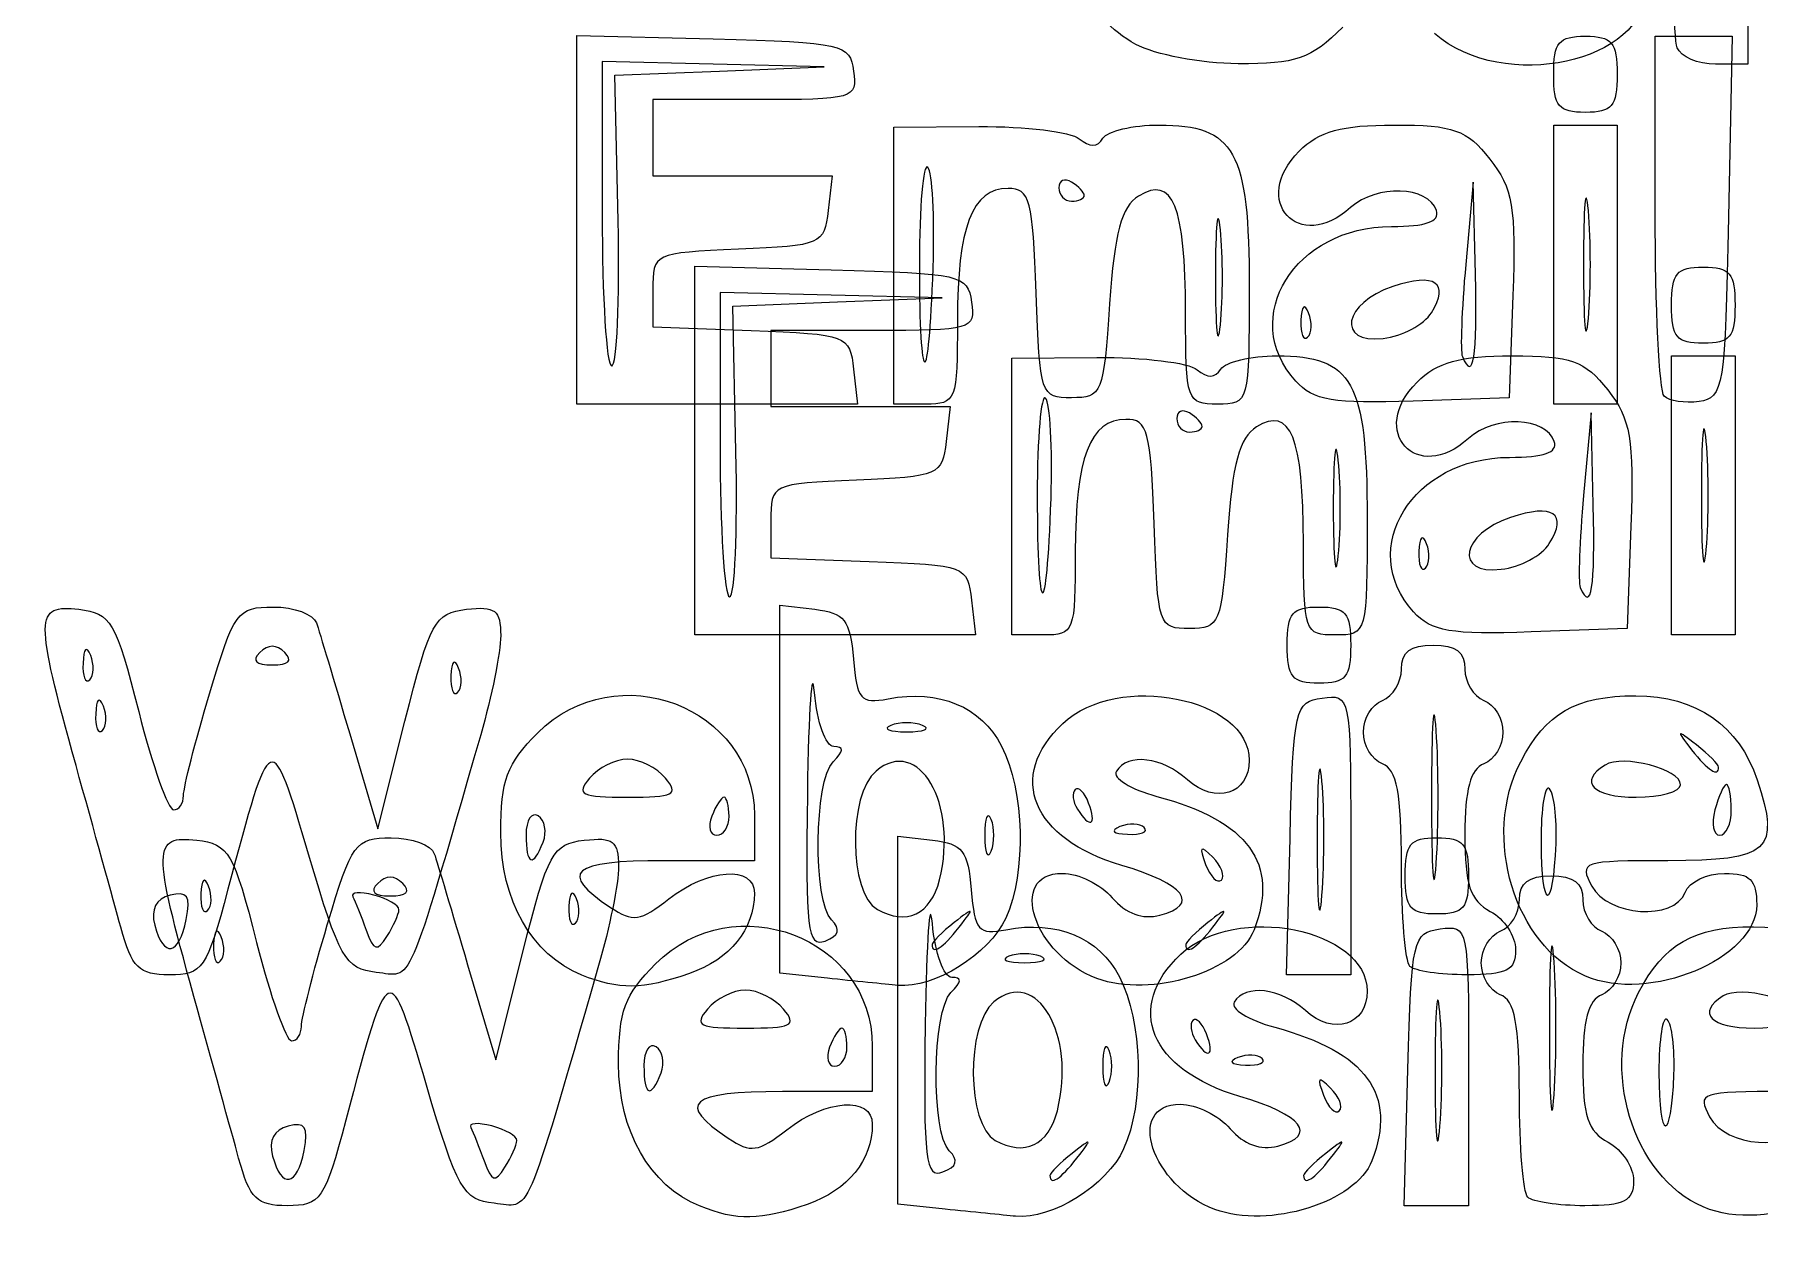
# Model space of a CAD drawing. Extents: x 0.12 to 3.39, y 0.54 to 2.4.
# Drawn here: x 1.4969 to 1.9501, y 1.1171 to 1.4325 of the extents above; entities that cross this region are included whole.
import ezdxf

# ---------------------------------------------------------------- set-up
doc = ezdxf.new("R2010")
doc.units = 0
doc.layers.get('0').update_dxf_attribs({"linetype": 'CONTINUOUS'})

msp = doc.modelspace()

# ---------------------------------------------------------------- linework, layer by layer
at = {"color": 7}
for p, q in [((1.946986, 1.473238), (1.946986, 1.424684)), ((1.639344, 1.38381), (1.639344, 1.432256)), ((1.639344, 1.432256), (1.675177, 1.431311)), ((1.786195, 1.429902), (1.786195, 1.429902)), ((1.922677, 1.385916), (1.922677, 1.432027)), ((1.922677, 1.432027), (1.932768, 1.432027)), ((1.928444, 1.429027), (1.928444, 1.429027)), ((1.932768, 1.432027), (1.94286, 1.432027)), ((1.94286, 1.432027), (1.941935, 1.384527)), ((1.675177, 1.424686), (1.64601, 1.425365)), ((1.64601, 1.425365), (1.64601, 1.385365)), ((1.704343, 1.424007), (1.675177, 1.424686)), ((1.676859, 1.422884), (1.704343, 1.424007)), ((1.946986, 1.424684), (1.938548, 1.424684)), ((1.649375, 1.421762), (1.676859, 1.422884)), ((1.650193, 1.383559), (1.649375, 1.421762)), ((1.89601, 1.422031), (1.89601, 1.422031)), ((1.686242, 1.415365), (1.659344, 1.415365)), ((1.659344, 1.415365), (1.659344, 1.405365)), ((1.659344, 1.405365), (1.659344, 1.395365)), ((1.722677, 1.408118), (1.744978, 1.408289)), ((1.722677, 1.371741), (1.722677, 1.408118)), ((1.89601, 1.372027), (1.89601, 1.408694)), ((1.89601, 1.408694), (1.904343, 1.408694)), ((1.904343, 1.408694), (1.912677, 1.408694)), ((1.912677, 1.408694), (1.912677, 1.372027)), ((1.659344, 1.395365), (1.682898, 1.395365)), ((1.682898, 1.395365), (1.706453, 1.395365)), ((1.706453, 1.395365), (1.705399, 1.386198)), ((1.874859, 1.393698), (1.872903, 1.372031)), ((1.875435, 1.369531), (1.874859, 1.393698)), ((1.772677, 1.390167), (1.772677, 1.390167)), ((1.639344, 1.335365), (1.639344, 1.383811)), ((1.639344, 1.383811), (1.639344, 1.38381)), ((1.650192, 1.38356), (1.650193, 1.383559)), ((1.905118, 1.386194), (1.905118, 1.386194)), ((1.808438, 1.381198), (1.808438, 1.381198)), ((1.67032, 1.32313), (1.67032, 1.371576)), ((1.67032, 1.371576), (1.706153, 1.370631)), ((1.722677, 1.335364), (1.722677, 1.371741)), ((1.722677, 1.371741), (1.722677, 1.371741)), ((1.732961, 1.371248), (1.732961, 1.371248)), ((1.875435, 1.369531), (1.875435, 1.369531)), ((1.89601, 1.33536), (1.89601, 1.372027)), ((1.89601, 1.372027), (1.89601, 1.372027)), ((1.912677, 1.372027), (1.912677, 1.33536)), ((1.659344, 1.365353), (1.659344, 1.355645)), ((1.706153, 1.364006), (1.676986, 1.364685)), ((1.676986, 1.364685), (1.676986, 1.324685)), ((1.680351, 1.361082), (1.707835, 1.362204)), ((1.681169, 1.322879), (1.680351, 1.361082)), ((1.735319, 1.363327), (1.706153, 1.364006)), ((1.707835, 1.362204), (1.735319, 1.363327)), ((1.885302, 1.363922), (1.884343, 1.337031)), ((1.926986, 1.361351), (1.926986, 1.361351)), ((1.659344, 1.355645), (1.685177, 1.354672)), ((1.831621, 1.359323), (1.831621, 1.359323)), ((1.863889, 1.359367), (1.863889, 1.359367)), ((1.717218, 1.354685), (1.69032, 1.354685)), ((1.69032, 1.354685), (1.69032, 1.344685)), ((1.753653, 1.347438), (1.775954, 1.347609)), ((1.753653, 1.311061), (1.753653, 1.347438)), ((1.926986, 1.311347), (1.926986, 1.348014)), ((1.926986, 1.348014), (1.93532, 1.348014)), ((1.93532, 1.348014), (1.943653, 1.348014)), ((1.943653, 1.348014), (1.943653, 1.311347)), ((1.69032, 1.344685), (1.69032, 1.334685)), ((1.712065, 1.344532), (1.71312, 1.335365)), ((1.828241, 1.341407), (1.828242, 1.341406)), ((1.884343, 1.337031), (1.859075, 1.336144)), ((1.92504, 1.337442), (1.92504, 1.337442)), ((1.676231, 1.335365), (1.639344, 1.335365)), ((1.71312, 1.335365), (1.676231, 1.335365)), ((1.69032, 1.334685), (1.713874, 1.334685)), ((1.713874, 1.334685), (1.737429, 1.334685)), ((1.73101, 1.335364), (1.722677, 1.335364)), ((1.737429, 1.334685), (1.736375, 1.325518)), ((1.904343, 1.33536), (1.89601, 1.33536)), ((1.905835, 1.333018), (1.903879, 1.311351)), ((1.912677, 1.33536), (1.904343, 1.33536)), ((1.906411, 1.308851), (1.905835, 1.333018)), ((1.803653, 1.329487), (1.803653, 1.329487)), ((1.936094, 1.325514), (1.936094, 1.325514)), ((1.67032, 1.274685), (1.67032, 1.323131)), ((1.67032, 1.323131), (1.67032, 1.32313)), ((1.681169, 1.32288), (1.681169, 1.322879)), ((1.839415, 1.320518), (1.839415, 1.320518)), ((1.753653, 1.274684), (1.753653, 1.311061)), ((1.753653, 1.311061), (1.753653, 1.311061)), ((1.763937, 1.310568), (1.763937, 1.310568)), ((1.926986, 1.27468), (1.926986, 1.311347)), ((1.926986, 1.311347), (1.926986, 1.311347)), ((1.943653, 1.311347), (1.943653, 1.27468)), ((1.906411, 1.308851), (1.906411, 1.308851)), ((1.69032, 1.304673), (1.69032, 1.294965)), ((1.916278, 1.303242), (1.915319, 1.276351)), ((1.862597, 1.298643), (1.862597, 1.298643)), ((1.894866, 1.298687), (1.894866, 1.298687)), ((1.69032, 1.294965), (1.716153, 1.293992)), ((1.743041, 1.283852), (1.744096, 1.274685)), ((1.692677, 1.23412), (1.692677, 1.282474)), ((1.692677, 1.282474), (1.701843, 1.281419)), ((1.859218, 1.280727), (1.859218, 1.280726)), ((1.707208, 1.274685), (1.67032, 1.274685)), ((1.744096, 1.274685), (1.707208, 1.274685)), ((1.761986, 1.274684), (1.753653, 1.274684)), ((1.915319, 1.276351), (1.890051, 1.275464)), ((1.93532, 1.27468), (1.926986, 1.27468)), ((1.943653, 1.27468), (1.93532, 1.27468)), ((1.511621, 1.269323), (1.511621, 1.269323)), ((1.56263, 1.270078), (1.56263, 1.270078)), ((1.82601, 1.272031), (1.82601, 1.272031)), ((1.608288, 1.265989), (1.608288, 1.265989)), ((1.514955, 1.255989), (1.514955, 1.255989)), ((1.587061, 1.223698), (1.594193, 1.252031)), ((1.730177, 1.250905), (1.730177, 1.250905)), ((1.579688, 1.248698), (1.587061, 1.223698)), ((1.865134, 1.249531), (1.865134, 1.249531)), ((1.939344, 1.239956), (1.939344, 1.239956)), ((1.662677, 1.237031), (1.662677, 1.237031)), ((1.692677, 1.185767), (1.692677, 1.23412)), ((1.83511, 1.236298), (1.835113, 1.236298)), ((1.929344, 1.235301), (1.929344, 1.235301)), ((1.773829, 1.230508), (1.773829, 1.230508)), ((1.942677, 1.228698), (1.942677, 1.228698)), ((1.679343, 1.227031), (1.679343, 1.227031)), ((1.68601, 1.227287), (1.68601, 1.215364)), ((1.748218, 1.226198), (1.748218, 1.226198)), ((1.788443, 1.224045), (1.788443, 1.224045)), ((1.630508, 1.220258), (1.630508, 1.220258)), ((1.723653, 1.17344), (1.723653, 1.221794)), ((1.723653, 1.221794), (1.73282, 1.220739)), ((1.825785, 1.185364), (1.826731, 1.221197)), ((1.826731, 1.221197), (1.826731, 1.221197)), ((1.842677, 1.222262), (1.842677, 1.185364)), ((1.896635, 1.219908), (1.896635, 1.219907)), ((1.68601, 1.215364), (1.662399, 1.215364)), ((1.806426, 1.216253), (1.806426, 1.216253)), ((1.734633, 1.210329), (1.734633, 1.210329)), ((1.856986, 1.211351), (1.856986, 1.211351)), ((1.542598, 1.208643), (1.542597, 1.208643)), ((1.593606, 1.209398), (1.593606, 1.209398)), ((1.592626, 1.202476), (1.592626, 1.202476)), ((1.639264, 1.205309), (1.639264, 1.205309)), ((1.519524, 1.197864), (1.519524, 1.197864)), ((1.53674, 1.199909), (1.53674, 1.199909)), ((1.706233, 1.199807), (1.706235, 1.199807)), ((1.739769, 1.197864), (1.739769, 1.197864)), ((1.806436, 1.197864), (1.806436, 1.197864)), ((1.545931, 1.195309), (1.545931, 1.195309)), ((1.610664, 1.188018), (1.618038, 1.163018)), ((1.618038, 1.163018), (1.62517, 1.191351)), ((1.761153, 1.190225), (1.761153, 1.190225)), ((1.858232, 1.187587), (1.858232, 1.187587)), ((1.89611, 1.188851), (1.89611, 1.188851)), ((1.640637, 1.185298), (1.640637, 1.185298)), ((1.705177, 1.184459), (1.692677, 1.185767)), ((1.705176, 1.184459), (1.705177, 1.184459)), ((1.77601, 1.184396), (1.776011, 1.184396)), ((1.834231, 1.185364), (1.825785, 1.185364)), ((1.842677, 1.185364), (1.834231, 1.185364)), ((1.904344, 1.185027), (1.904344, 1.185027)), ((1.693653, 1.176351), (1.693653, 1.176351)), ((1.866086, 1.175618), (1.866089, 1.175618)), ((1.723653, 1.125087), (1.723653, 1.17344)), ((1.804806, 1.169828), (1.804805, 1.169828)), ((1.71032, 1.166351), (1.71032, 1.166351)), ((1.716986, 1.166607), (1.716986, 1.154684)), ((1.779194, 1.165518), (1.779194, 1.165518)), ((1.819419, 1.163365), (1.819419, 1.163365)), ((1.856762, 1.124684), (1.857707, 1.160517)), ((1.857707, 1.160517), (1.857708, 1.160517)), ((1.873654, 1.161582), (1.873654, 1.124684)), ((1.661484, 1.159578), (1.661484, 1.159578)), ((1.927611, 1.159228), (1.927611, 1.159227)), ((1.716986, 1.154684), (1.693375, 1.154684)), ((1.837402, 1.155573), (1.837402, 1.155573)), ((1.765609, 1.149649), (1.765609, 1.149649)), ((1.567716, 1.139229), (1.567716, 1.139229)), ((1.623603, 1.141796), (1.623603, 1.141796)), ((1.73721, 1.139127), (1.737211, 1.139127)), ((1.550501, 1.137184), (1.5505, 1.137184)), ((1.770745, 1.137184), (1.770745, 1.137184)), ((1.837412, 1.137184), (1.837412, 1.137184)), ((1.671613, 1.124618), (1.671613, 1.124618)), ((1.736153, 1.123779), (1.723653, 1.125087)), ((1.865208, 1.124684), (1.856762, 1.124684)), ((1.873654, 1.124684), (1.865208, 1.124684)), ((1.889209, 1.126907), (1.889209, 1.126907)), ((1.93532, 1.124347), (1.93532, 1.124347)), ((1.736152, 1.123779), (1.736153, 1.123779)), ((1.806986, 1.123716), (1.806987, 1.123716))]:
    msp.add_line(p, q, dxfattribs=at)
for points in [[(1.786195, 1.429902), (1.773203, 1.436951), (1.766986, 1.451232), (1.766986, 1.474026)], [(1.928444, 1.429027), (1.927527, 1.431416), (1.927199, 1.452791), (1.927715, 1.476527)], [(1.920319, 1.444814), (1.920319, 1.425103), (1.882968, 1.416991), (1.864672, 1.432729)], [(1.840576, 1.434428), (1.832194, 1.426046), (1.82835, 1.424703), (1.813076, 1.424818)], [(1.675177, 1.431311), (1.709468, 1.430405), (1.711056, 1.430042), (1.712075, 1.422865)], [(1.813076, 1.424818), (1.80331, 1.424895), (1.791213, 1.427179), (1.786195, 1.429902)], [(1.89601, 1.422031), (1.89601, 1.430475), (1.897306, 1.432031), (1.904343, 1.432031)], [(1.904343, 1.432031), (1.91138, 1.432031), (1.912676, 1.430475), (1.912676, 1.422031)], [(1.938548, 1.424684), (1.933907, 1.424684), (1.92936, 1.426638), (1.928444, 1.429027)], [(1.712075, 1.422865), (1.713104, 1.415619), (1.71223, 1.415365), (1.686242, 1.415365)], [(1.904343, 1.412031), (1.897306, 1.412031), (1.89601, 1.413586), (1.89601, 1.422031)], [(1.912676, 1.422031), (1.912676, 1.413586), (1.91138, 1.412031), (1.904343, 1.412031)], [(1.744978, 1.408289), (1.757244, 1.408378), (1.769111, 1.406941), (1.771348, 1.405083)], [(1.771348, 1.405083), (1.774105, 1.402795), (1.776113, 1.402834), (1.777577, 1.405202)], [(1.777577, 1.405202), (1.778765, 1.407125), (1.785416, 1.408698), (1.792357, 1.408698)], [(1.792357, 1.408698), (1.812289, 1.408698), (1.81601, 1.401971), (1.81601, 1.365935)], [(1.829139, 1.401826), (1.83439, 1.407078), (1.840275, 1.408697), (1.854101, 1.408697)], [(1.854101, 1.408697), (1.869757, 1.408697), (1.87314, 1.407494), (1.879226, 1.399756)], [(1.84265, 1.387006), (1.829073, 1.374719), (1.816176, 1.388864), (1.829139, 1.401826)], [(1.731544, 1.397608), (1.730334, 1.398818), (1.729343, 1.387309), (1.729343, 1.372031)], [(1.732961, 1.371248), (1.733392, 1.384536), (1.732754, 1.396398), (1.731544, 1.397608)], [(1.879226, 1.399756), (1.885291, 1.392045), (1.886128, 1.387111), (1.885302, 1.363922)], [(1.752659, 1.392031), (1.743233, 1.392031), (1.739343, 1.381872), (1.739343, 1.35725)], [(1.760042, 1.364531), (1.759176, 1.389113), (1.758393, 1.392031), (1.752659, 1.392031)], [(1.769344, 1.393698), (1.76751, 1.394831), (1.76601, 1.394169), (1.76601, 1.392228)], [(1.76601, 1.392228), (1.76601, 1.390286), (1.76751, 1.388698), (1.769344, 1.388698)], [(1.772677, 1.390167), (1.772677, 1.390976), (1.771177, 1.392564), (1.769344, 1.393698)], [(1.799292, 1.359531), (1.799237, 1.387441), (1.795929, 1.395597), (1.786938, 1.390021)], [(1.865193, 1.386198), (1.863058, 1.392683), (1.849461, 1.393171), (1.84265, 1.387006)], [(1.905118, 1.386194), (1.904415, 1.393985), (1.903842, 1.38761), (1.903842, 1.372027)], [(1.769344, 1.388698), (1.771177, 1.388698), (1.772677, 1.389359), (1.772677, 1.390167)], [(1.786938, 1.390021), (1.782414, 1.387215), (1.780615, 1.380506), (1.779343, 1.361688)], [(1.808438, 1.381198), (1.807719, 1.388073), (1.807131, 1.382448), (1.807131, 1.368698)], [(1.64601, 1.385365), (1.64601, 1.363365), (1.647135, 1.345363), (1.64851, 1.345361)], [(1.64851, 1.345361), (1.649885, 1.345359), (1.650642, 1.362549), (1.650192, 1.38356)], [(1.705399, 1.386198), (1.704377, 1.377322), (1.703631, 1.377), (1.681844, 1.376046)], [(1.853404, 1.382031), (1.862443, 1.382031), (1.866136, 1.383336), (1.865193, 1.386198)], [(1.905118, 1.35786), (1.90582, 1.365652), (1.90582, 1.378402), (1.905118, 1.386194)], [(1.92504, 1.337442), (1.92374, 1.338742), (1.922677, 1.360555), (1.922677, 1.385916)], [(1.941935, 1.384527), (1.941061, 1.339602), (1.940642, 1.336974), (1.934207, 1.336053)], [(1.808438, 1.356198), (1.809157, 1.363073), (1.809157, 1.374323), (1.808438, 1.381198)], [(1.828242, 1.341406), (1.813161, 1.358071), (1.828001, 1.382031), (1.853404, 1.382031)], [(1.681844, 1.376046), (1.659442, 1.375065), (1.659344, 1.375018), (1.659344, 1.365353)], [(1.706153, 1.370631), (1.740445, 1.369725), (1.742032, 1.369362), (1.743052, 1.362185)], [(1.729343, 1.372031), (1.729343, 1.338279), (1.731874, 1.337731), (1.732961, 1.371248)], [(1.863889, 1.359367), (1.86882, 1.367244), (1.864813, 1.369961), (1.853718, 1.366265)], [(1.872903, 1.372031), (1.871827, 1.360114), (1.871424, 1.349239), (1.872008, 1.347864)], [(1.872008, 1.347864), (1.874918, 1.341014), (1.875957, 1.347585), (1.875435, 1.369531)], [(1.903842, 1.372027), (1.903842, 1.356444), (1.904416, 1.350069), (1.905118, 1.35786)], [(1.926986, 1.361351), (1.926986, 1.369795), (1.928282, 1.371351), (1.935319, 1.371351)], [(1.935319, 1.371351), (1.942356, 1.371351), (1.943653, 1.369795), (1.943653, 1.361351)], [(1.769344, 1.337031), (1.761206, 1.337031), (1.760987, 1.337678), (1.760042, 1.364531)], [(1.807131, 1.368698), (1.807131, 1.354948), (1.807719, 1.349323), (1.808438, 1.356198)], [(1.81601, 1.365935), (1.81601, 1.335549), (1.815955, 1.335364), (1.807677, 1.335364)], [(1.853718, 1.366265), (1.840739, 1.36194), (1.838757, 1.351132), (1.851215, 1.352611)], [(1.743052, 1.362185), (1.74408, 1.354939), (1.743206, 1.354685), (1.717218, 1.354685)], [(1.779343, 1.361688), (1.777746, 1.338054), (1.777331, 1.337031), (1.769344, 1.337031)], [(1.831621, 1.359323), (1.830556, 1.361982), (1.829766, 1.361192), (1.829607, 1.357309)], [(1.935319, 1.351351), (1.928282, 1.351351), (1.926986, 1.352906), (1.926986, 1.361351)], [(1.943653, 1.361351), (1.943653, 1.352906), (1.942356, 1.351351), (1.935319, 1.351351)], [(1.739343, 1.35725), (1.739343, 1.336128), (1.739052, 1.335364), (1.73101, 1.335364)], [(1.807677, 1.335364), (1.799559, 1.335364), (1.799342, 1.335989), (1.799292, 1.359531)], [(1.829607, 1.357309), (1.829462, 1.353795), (1.83025, 1.351826), (1.831357, 1.352934)], [(1.831357, 1.352934), (1.832465, 1.354041), (1.832583, 1.356916), (1.831621, 1.359323)], [(1.851215, 1.352611), (1.856232, 1.353206), (1.861936, 1.356247), (1.863889, 1.359367)], [(1.685177, 1.354672), (1.710606, 1.353713), (1.711027, 1.353555), (1.712065, 1.344532)], [(1.775954, 1.347609), (1.78822, 1.347698), (1.800087, 1.346261), (1.802324, 1.344403)], [(1.808553, 1.344522), (1.809741, 1.346445), (1.816392, 1.348018), (1.823333, 1.348018)], [(1.823333, 1.348018), (1.843266, 1.348018), (1.846986, 1.341291), (1.846986, 1.305255)], [(1.860115, 1.341146), (1.865366, 1.346398), (1.871251, 1.348017), (1.885078, 1.348017)], [(1.885078, 1.348017), (1.900733, 1.348017), (1.904116, 1.346814), (1.910203, 1.339076)], [(1.802324, 1.344403), (1.805082, 1.342115), (1.807089, 1.342154), (1.808553, 1.344522)], [(1.76252, 1.336928), (1.76131, 1.338138), (1.76032, 1.326629), (1.76032, 1.311351)], [(1.859075, 1.336144), (1.838026, 1.335405), (1.832877, 1.336284), (1.828241, 1.341407)], [(1.873626, 1.326326), (1.860049, 1.314039), (1.847153, 1.328184), (1.860115, 1.341146)], [(1.910203, 1.339076), (1.916268, 1.331365), (1.917104, 1.326431), (1.916278, 1.303242)], [(1.934207, 1.336053), (1.930465, 1.335518), (1.92634, 1.336142), (1.92504, 1.337442)], [(1.763937, 1.310568), (1.764368, 1.323856), (1.76373, 1.335718), (1.76252, 1.336928)], [(1.80032, 1.333018), (1.798486, 1.334151), (1.796986, 1.333489), (1.796986, 1.331548)], [(1.803653, 1.329487), (1.803653, 1.330296), (1.802153, 1.331884), (1.80032, 1.333018)], [(1.830269, 1.298851), (1.830213, 1.326761), (1.826905, 1.334917), (1.817915, 1.329341)], [(1.89617, 1.325518), (1.894034, 1.332003), (1.880437, 1.332491), (1.873626, 1.326326)], [(1.936094, 1.325514), (1.935392, 1.333305), (1.934818, 1.32693), (1.934818, 1.311347)], [(1.783635, 1.331351), (1.774209, 1.331351), (1.77032, 1.321192), (1.77032, 1.29657)], [(1.791018, 1.303851), (1.790153, 1.328433), (1.789369, 1.331351), (1.783635, 1.331351)], [(1.796986, 1.331548), (1.796986, 1.329606), (1.798486, 1.328018), (1.80032, 1.328018)], [(1.80032, 1.328018), (1.802153, 1.328018), (1.803653, 1.328679), (1.803653, 1.329487)], [(1.817915, 1.329341), (1.81339, 1.326535), (1.811592, 1.319826), (1.81032, 1.301008)], [(1.676986, 1.324685), (1.676986, 1.302685), (1.678111, 1.284683), (1.679486, 1.284681)], [(1.736375, 1.325518), (1.735354, 1.316642), (1.734607, 1.31632), (1.71282, 1.315366)], [(1.839415, 1.320518), (1.838696, 1.327393), (1.838107, 1.321768), (1.838107, 1.308018)], [(1.88438, 1.321351), (1.893419, 1.321351), (1.897112, 1.322656), (1.89617, 1.325518)], [(1.936094, 1.29718), (1.936796, 1.304972), (1.936796, 1.317722), (1.936094, 1.325514)], [(1.679486, 1.284681), (1.680861, 1.284679), (1.681618, 1.301869), (1.681169, 1.32288)], [(1.839415, 1.295518), (1.840133, 1.302393), (1.840133, 1.313643), (1.839415, 1.320518)], [(1.859218, 1.280726), (1.844137, 1.297391), (1.858977, 1.321351), (1.88438, 1.321351)], [(1.71282, 1.315366), (1.690419, 1.314385), (1.69032, 1.314338), (1.69032, 1.304673)], [(1.76032, 1.311351), (1.76032, 1.277599), (1.76285, 1.277051), (1.763937, 1.310568)], [(1.903879, 1.311351), (1.902803, 1.299434), (1.9024, 1.288559), (1.902984, 1.287184)], [(1.934818, 1.311347), (1.934818, 1.295764), (1.935392, 1.289389), (1.936094, 1.29718)], [(1.838107, 1.308018), (1.838107, 1.294268), (1.838695, 1.288643), (1.839415, 1.295518)], [(1.884695, 1.305585), (1.871715, 1.30126), (1.869733, 1.290452), (1.882191, 1.291931)], [(1.894866, 1.298687), (1.899796, 1.306564), (1.895789, 1.309281), (1.884695, 1.305585)], [(1.902984, 1.287184), (1.905894, 1.280334), (1.906933, 1.286905), (1.906411, 1.308851)], [(1.80032, 1.276351), (1.792182, 1.276351), (1.791964, 1.276998), (1.791018, 1.303851)], [(1.81032, 1.301008), (1.808722, 1.277374), (1.808307, 1.276351), (1.80032, 1.276351)], [(1.846986, 1.305255), (1.846986, 1.274869), (1.846931, 1.274684), (1.838653, 1.274684)], [(1.862597, 1.298643), (1.861532, 1.301302), (1.860743, 1.300512), (1.860583, 1.296629)], [(1.77032, 1.29657), (1.77032, 1.275448), (1.770029, 1.274684), (1.761986, 1.274684)], [(1.838653, 1.274684), (1.830535, 1.274684), (1.830318, 1.275309), (1.830269, 1.298851)], [(1.860583, 1.296629), (1.860438, 1.293115), (1.861226, 1.291146), (1.862334, 1.292254)], [(1.862334, 1.292254), (1.863441, 1.293361), (1.86356, 1.296236), (1.862597, 1.298643)], [(1.882191, 1.291931), (1.887209, 1.292526), (1.892912, 1.295567), (1.894866, 1.298687)], [(1.716153, 1.293992), (1.741582, 1.293033), (1.742003, 1.292875), (1.743041, 1.283852)], [(1.50777, 1.240364), (1.496861, 1.279591), (1.496918, 1.282753), (1.508511, 1.281419)], [(1.508511, 1.281419), (1.516957, 1.280447), (1.518194, 1.278333), (1.524239, 1.254531)], [(1.542819, 1.259172), (1.549264, 1.280812), (1.550158, 1.282031), (1.55959, 1.282031)], [(1.55959, 1.282031), (1.56507, 1.282031), (1.570175, 1.280156), (1.570934, 1.277864)], [(1.594193, 1.252031), (1.60079, 1.278238), (1.602002, 1.280444), (1.610335, 1.281419)], [(1.610335, 1.281419), (1.617902, 1.282305), (1.619345, 1.2812), (1.619345, 1.274524)], [(1.701843, 1.281419), (1.709723, 1.280513), (1.711151, 1.27868), (1.712015, 1.26836)], [(1.82601, 1.272031), (1.82601, 1.280475), (1.827306, 1.282031), (1.834343, 1.282031)], [(1.834343, 1.282031), (1.84138, 1.282031), (1.842677, 1.280475), (1.842677, 1.272031)], [(1.890051, 1.275464), (1.869002, 1.274725), (1.863854, 1.275604), (1.859218, 1.280727)], [(1.570934, 1.277864), (1.571693, 1.275573), (1.575632, 1.262448), (1.579688, 1.248698)], [(1.619345, 1.274524), (1.619345, 1.270152), (1.616986, 1.258427), (1.614103, 1.248469)], [(1.511621, 1.269323), (1.510557, 1.271982), (1.509767, 1.271192), (1.509607, 1.267309)], [(1.511358, 1.262934), (1.512466, 1.264042), (1.512584, 1.266916), (1.511621, 1.269323)], [(1.556058, 1.270078), (1.5539, 1.267919), (1.555026, 1.266792), (1.559344, 1.266792)], [(1.56263, 1.270078), (1.560471, 1.272237), (1.558217, 1.272237), (1.556058, 1.270078)], [(1.559344, 1.266792), (1.563662, 1.266792), (1.564789, 1.267919), (1.56263, 1.270078)], [(1.629087, 1.248954), (1.64972, 1.269587), (1.68601, 1.255773), (1.68601, 1.227287)], [(1.834343, 1.262031), (1.827306, 1.262031), (1.82601, 1.263587), (1.82601, 1.272031)], [(1.842677, 1.272031), (1.842677, 1.263587), (1.84138, 1.262031), (1.834343, 1.262031)], [(1.85601, 1.265721), (1.85601, 1.270229), (1.858389, 1.272031), (1.864343, 1.272031)], [(1.864343, 1.272031), (1.870298, 1.272031), (1.872677, 1.270229), (1.872677, 1.265721)], [(1.509607, 1.267309), (1.509463, 1.263795), (1.510251, 1.261826), (1.511358, 1.262934)], [(1.608288, 1.265989), (1.607223, 1.268648), (1.606434, 1.267859), (1.606274, 1.263975)], [(1.608025, 1.2596), (1.609133, 1.260708), (1.609251, 1.263583), (1.608288, 1.265989)], [(1.701783, 1.259531), (1.701081, 1.267323), (1.700245, 1.25537), (1.699925, 1.232969)], [(1.712015, 1.26836), (1.712913, 1.257635), (1.713884, 1.25652), (1.72112, 1.257903)], [(1.767058, 1.25145), (1.781496, 1.265014), (1.81601, 1.258166), (1.81601, 1.241737)], [(1.85101, 1.257492), (1.85376, 1.258548), (1.85601, 1.26225), (1.85601, 1.265721)], [(1.872677, 1.265721), (1.872677, 1.26225), (1.874927, 1.258548), (1.877677, 1.257492)], [(1.606274, 1.263975), (1.60613, 1.260462), (1.606917, 1.258493), (1.608025, 1.2596)], [(1.72112, 1.257903), (1.734502, 1.260461), (1.745591, 1.255844), (1.750949, 1.245482)], [(1.514955, 1.255989), (1.51389, 1.258648), (1.513101, 1.257859), (1.512941, 1.253975)], [(1.514691, 1.2496), (1.515799, 1.250708), (1.515917, 1.253583), (1.514955, 1.255989)], [(1.536011, 1.232505), (1.536011, 1.234599), (1.539075, 1.246599), (1.542819, 1.259172)], [(1.706868, 1.245364), (1.704773, 1.245364), (1.702485, 1.251739), (1.701783, 1.259531)], [(1.826731, 1.221197), (1.827637, 1.255489), (1.828, 1.257076), (1.835177, 1.258096)], [(1.835177, 1.258096), (1.842568, 1.259146), (1.842677, 1.258621), (1.842677, 1.222262)], [(1.84601, 1.249159), (1.84601, 1.252687), (1.84826, 1.256437), (1.85101, 1.257492)], [(1.865134, 1.249531), (1.864461, 1.259156), (1.86391, 1.251281), (1.86391, 1.232031)], [(1.877677, 1.257492), (1.880427, 1.256437), (1.882677, 1.252687), (1.882677, 1.249159)], [(1.88734, 1.24138), (1.893952, 1.254164), (1.901866, 1.258698), (1.917575, 1.258698)], [(1.917575, 1.258698), (1.9334, 1.258698), (1.944796, 1.250812), (1.949479, 1.23662)], [(1.512941, 1.253975), (1.512796, 1.250462), (1.513584, 1.248493), (1.514691, 1.2496)], [(1.524239, 1.254531), (1.527848, 1.240323), (1.531973, 1.228698), (1.533406, 1.228698)], [(1.721844, 1.250905), (1.719552, 1.249981), (1.721427, 1.249224), (1.726011, 1.249224)], [(1.730177, 1.250905), (1.727886, 1.25183), (1.724136, 1.25183), (1.721844, 1.250905)], [(1.726011, 1.249224), (1.730594, 1.249224), (1.732469, 1.249981), (1.730177, 1.250905)], [(1.782546, 1.214096), (1.758921, 1.221072), (1.752137, 1.237432), (1.767058, 1.25145)], [(1.56887, 1.217031), (1.558941, 1.250681), (1.559113, 1.250755), (1.547684, 1.207864)], [(1.614103, 1.248469), (1.59436, 1.180278), (1.596377, 1.184871), (1.586665, 1.185996)], [(1.619344, 1.222737), (1.619344, 1.2365), (1.620947, 1.240814), (1.629087, 1.248954)], [(1.734633, 1.210329), (1.73965, 1.230318), (1.729192, 1.248254), (1.717957, 1.23893)], [(1.85101, 1.240826), (1.84826, 1.241881), (1.84601, 1.245631), (1.84601, 1.249159)], [(1.865134, 1.214531), (1.865808, 1.224156), (1.865808, 1.239906), (1.865134, 1.249531)], [(1.882677, 1.249159), (1.882677, 1.245631), (1.880427, 1.241881), (1.877677, 1.240826)], [(1.93351, 1.24579), (1.928224, 1.249936), (1.928106, 1.249818), (1.932252, 1.244531)], [(1.652677, 1.242031), (1.649459, 1.242031), (1.644959, 1.239781), (1.642677, 1.237031)], [(1.662677, 1.237031), (1.660395, 1.239781), (1.655894, 1.242031), (1.652677, 1.242031)], [(1.706677, 1.241364), (1.709564, 1.244252), (1.709617, 1.245364), (1.706868, 1.245364)], [(1.750949, 1.245482), (1.757014, 1.233755), (1.757524, 1.212335), (1.752027, 1.200271)], [(1.79979, 1.236627), (1.793144, 1.242641), (1.784112, 1.243717), (1.781106, 1.238853)], [(1.835113, 1.236298), (1.834414, 1.244034), (1.833851, 1.236864), (1.833861, 1.220364)], [(1.929344, 1.235301), (1.929344, 1.239434), (1.914233, 1.243386), (1.909533, 1.240481)], [(1.932252, 1.244531), (1.936607, 1.238979), (1.939344, 1.237213), (1.939344, 1.239956)], [(1.939344, 1.239956), (1.939344, 1.240648), (1.936719, 1.243273), (1.93351, 1.24579)], [(1.519524, 1.197864), (1.517648, 1.204739), (1.512359, 1.223864), (1.50777, 1.240364)], [(1.706235, 1.199807), (1.701384, 1.204658), (1.701722, 1.236409), (1.706677, 1.241364)], [(1.717957, 1.23893), (1.710532, 1.232768), (1.710785, 1.206755), (1.718309, 1.202544)], [(1.781106, 1.238853), (1.780026, 1.237105), (1.784812, 1.234143), (1.791743, 1.232269)], [(1.81601, 1.241737), (1.81601, 1.232813), (1.807105, 1.230007), (1.79979, 1.236627)], [(1.85601, 1.214358), (1.85601, 1.233104), (1.854828, 1.23936), (1.85101, 1.240826)], [(1.877677, 1.240826), (1.874155, 1.239474), (1.872677, 1.233982), (1.872677, 1.222253)], [(1.904344, 1.185027), (1.885646, 1.193115), (1.877073, 1.221525), (1.88734, 1.24138)], [(1.909533, 1.240481), (1.902417, 1.236083), (1.906322, 1.232031), (1.917677, 1.232031)], [(1.642677, 1.237031), (1.639099, 1.23272), (1.640477, 1.232031), (1.652677, 1.232031)], [(1.652677, 1.232031), (1.664876, 1.232031), (1.666255, 1.23272), (1.662677, 1.237031)], [(1.699925, 1.232969), (1.699414, 1.197213), (1.699981, 1.192485), (1.704567, 1.194245)], [(1.770267, 1.234063), (1.769393, 1.23319), (1.769667, 1.230875), (1.770875, 1.228919)], [(1.773829, 1.230508), (1.772743, 1.233337), (1.77114, 1.234937), (1.770267, 1.234063)], [(1.835132, 1.206298), (1.835821, 1.215061), (1.835813, 1.228561), (1.83511, 1.236298)], [(1.894884, 1.234268), (1.89367, 1.235482), (1.892677, 1.229225), (1.892677, 1.220364)], [(1.896635, 1.219907), (1.896886, 1.226592), (1.896098, 1.233054), (1.894884, 1.234268)], [(1.917677, 1.232031), (1.924094, 1.232031), (1.929344, 1.233502), (1.929344, 1.235301)], [(1.949479, 1.23662), (1.955627, 1.217993), (1.952724, 1.215364), (1.925998, 1.215364)], [(1.941399, 1.235364), (1.940697, 1.235364), (1.939337, 1.232364), (1.938378, 1.228698)], [(1.942677, 1.228698), (1.942677, 1.232364), (1.942103, 1.235364), (1.941399, 1.235364)], [(1.533406, 1.228698), (1.534839, 1.228698), (1.536011, 1.230411), (1.536011, 1.232505)], [(1.678033, 1.232031), (1.677312, 1.232031), (1.67586, 1.229781), (1.674805, 1.227031)], [(1.679343, 1.227031), (1.679343, 1.229781), (1.678753, 1.232031), (1.678033, 1.232031)], [(1.748218, 1.226198), (1.747294, 1.228489), (1.746537, 1.226614), (1.746537, 1.222031)], [(1.770875, 1.228919), (1.774162, 1.223601), (1.776083, 1.224634), (1.773829, 1.230508)], [(1.791743, 1.232269), (1.815879, 1.225745), (1.823968, 1.214627), (1.817273, 1.19718)], [(1.86391, 1.232031), (1.86391, 1.212781), (1.864461, 1.204906), (1.865134, 1.214531)], [(1.938378, 1.228698), (1.937419, 1.225031), (1.937995, 1.222031), (1.939656, 1.222031)], [(1.939656, 1.222031), (1.941318, 1.222031), (1.942677, 1.225031), (1.942677, 1.228698)], [(1.629198, 1.227121), (1.627445, 1.228204), (1.62601, 1.226003), (1.62601, 1.222228)], [(1.630508, 1.220258), (1.63154, 1.222949), (1.630951, 1.226037), (1.629198, 1.227121)], [(1.674805, 1.227031), (1.673749, 1.224281), (1.674339, 1.222031), (1.676115, 1.222031)], [(1.676115, 1.222031), (1.67789, 1.222031), (1.679343, 1.224281), (1.679343, 1.227031)], [(1.748218, 1.217864), (1.749143, 1.220156), (1.749143, 1.223906), (1.748218, 1.226198)], [(1.782054, 1.224308), (1.779395, 1.223244), (1.780184, 1.222454), (1.784068, 1.222294)], [(1.788443, 1.224045), (1.787335, 1.225153), (1.78446, 1.225271), (1.782054, 1.224308)], [(1.784068, 1.222294), (1.787581, 1.22215), (1.78955, 1.222938), (1.788443, 1.224045)], [(1.538746, 1.179684), (1.527837, 1.218911), (1.527894, 1.222073), (1.539488, 1.220739)], [(1.539488, 1.220739), (1.547934, 1.219767), (1.54917, 1.217653), (1.555215, 1.193851)], [(1.573795, 1.198492), (1.58024, 1.220132), (1.581135, 1.221351), (1.590567, 1.221351)], [(1.590567, 1.221351), (1.596047, 1.221351), (1.601151, 1.219476), (1.60191, 1.217184)], [(1.640637, 1.185298), (1.627503, 1.190605), (1.619344, 1.204951), (1.619344, 1.222737)], [(1.62517, 1.191351), (1.631766, 1.217558), (1.632978, 1.219764), (1.641311, 1.220739)], [(1.62601, 1.222228), (1.62601, 1.214179), (1.627864, 1.213367), (1.630508, 1.220258)], [(1.641311, 1.220739), (1.648878, 1.221625), (1.650321, 1.22052), (1.650321, 1.213844)], [(1.73282, 1.220739), (1.7407, 1.219833), (1.742127, 1.218), (1.742991, 1.20768)], [(1.746537, 1.222031), (1.746537, 1.217448), (1.747293, 1.215573), (1.748218, 1.217864)], [(1.806426, 1.216253), (1.803134, 1.219521), (1.802751, 1.219138), (1.80456, 1.214387)], [(1.833861, 1.220364), (1.833871, 1.203864), (1.834443, 1.197534), (1.835132, 1.206298)], [(1.856986, 1.211351), (1.856986, 1.219795), (1.858283, 1.221351), (1.86532, 1.221351)], [(1.86532, 1.221351), (1.872357, 1.221351), (1.873653, 1.219795), (1.873653, 1.211351)], [(1.872677, 1.222253), (1.872677, 1.20901), (1.874042, 1.204868), (1.879343, 1.202031)], [(1.892677, 1.220364), (1.892677, 1.201928), (1.895945, 1.20155), (1.896635, 1.219908)], [(1.586665, 1.185996), (1.578486, 1.186942), (1.576966, 1.189594), (1.56887, 1.217031)], [(1.60191, 1.217184), (1.602669, 1.214893), (1.606609, 1.201768), (1.610664, 1.188018)], [(1.662399, 1.215364), (1.63785, 1.215364), (1.634298, 1.212301), (1.648169, 1.203091)], [(1.808702, 1.210276), (1.809728, 1.211303), (1.808704, 1.213992), (1.806426, 1.216253)], [(1.925998, 1.215364), (1.903476, 1.215364), (1.902599, 1.215072), (1.90601, 1.208698)], [(1.542597, 1.208643), (1.541533, 1.211302), (1.540743, 1.210512), (1.540584, 1.206629)], [(1.593606, 1.209398), (1.591447, 1.211557), (1.589193, 1.211557), (1.587035, 1.209398)], [(1.650321, 1.213844), (1.650321, 1.209472), (1.647962, 1.197747), (1.645079, 1.187789)], [(1.663512, 1.205306), (1.673768, 1.213373), (1.68601, 1.214193), (1.68601, 1.206812)], [(1.718309, 1.202544), (1.726004, 1.198237), (1.732358, 1.201268), (1.734633, 1.210329)], [(1.776011, 1.184396), (1.759379, 1.190511), (1.752313, 1.212031), (1.766936, 1.212031)], [(1.766936, 1.212031), (1.771112, 1.212031), (1.777002, 1.209143), (1.780024, 1.205612)], [(1.792568, 1.201037), (1.803209, 1.203819), (1.799066, 1.209218), (1.782546, 1.214096)], [(1.80456, 1.214387), (1.805811, 1.2111), (1.807675, 1.20925), (1.808702, 1.210276)], [(1.858232, 1.187587), (1.85701, 1.188809), (1.85601, 1.200856), (1.85601, 1.214358)], [(1.86532, 1.201351), (1.858283, 1.201351), (1.856986, 1.202907), (1.856986, 1.211351)], [(1.873653, 1.211351), (1.873653, 1.202907), (1.872357, 1.201351), (1.86532, 1.201351)], [(1.886986, 1.205041), (1.886986, 1.209549), (1.889365, 1.211351), (1.89532, 1.211351)], [(1.89532, 1.211351), (1.901274, 1.211351), (1.903653, 1.209549), (1.903653, 1.205041)], [(1.930549, 1.207031), (1.931605, 1.209781), (1.936265, 1.212031), (1.940906, 1.212031)], [(1.940906, 1.212031), (1.947663, 1.212031), (1.949344, 1.210386), (1.949344, 1.203774)], [(1.532515, 1.206288), (1.528768, 1.205308), (1.527363, 1.202582), (1.528454, 1.19841)], [(1.547684, 1.207864), (1.542082, 1.18684), (1.541074, 1.185364), (1.532312, 1.185364)], [(1.53674, 1.199909), (1.53792, 1.206084), (1.537007, 1.207462), (1.532515, 1.206288)], [(1.540584, 1.206629), (1.540439, 1.203115), (1.541227, 1.201146), (1.542334, 1.202254)], [(1.542334, 1.202254), (1.543442, 1.203362), (1.54356, 1.206236), (1.542598, 1.208643)], [(1.586006, 1.206331), (1.582337, 1.207291), (1.579856, 1.207091), (1.580492, 1.205887)], [(1.580492, 1.205887), (1.581129, 1.204683), (1.582712, 1.20074), (1.58401, 1.197125)], [(1.587035, 1.209398), (1.584876, 1.207239), (1.586002, 1.206112), (1.59032, 1.206112)], [(1.592626, 1.202476), (1.592649, 1.203637), (1.589675, 1.205372), (1.586006, 1.206331)], [(1.59032, 1.206112), (1.594638, 1.206112), (1.595765, 1.207239), (1.593606, 1.209398)], [(1.639264, 1.205309), (1.6382, 1.207968), (1.63741, 1.207179), (1.63725, 1.203295)], [(1.660063, 1.188274), (1.680696, 1.208907), (1.716986, 1.195093), (1.716986, 1.166607)], [(1.68601, 1.206812), (1.68601, 1.197324), (1.67963, 1.18945), (1.668916, 1.185715)], [(1.73276, 1.198851), (1.732057, 1.206643), (1.731222, 1.19469), (1.730901, 1.172289)], [(1.742991, 1.20768), (1.743889, 1.196955), (1.74486, 1.19584), (1.752096, 1.197223)], [(1.780024, 1.205612), (1.783576, 1.201464), (1.788013, 1.199846), (1.792568, 1.201037)], [(1.90601, 1.208698), (1.910296, 1.200691), (1.927664, 1.199511), (1.930549, 1.207031)], [(1.589472, 1.195458), (1.591179, 1.198156), (1.592598, 1.201315), (1.592626, 1.202476)], [(1.63725, 1.203295), (1.637106, 1.199782), (1.637894, 1.197813), (1.639001, 1.19892)], [(1.639001, 1.19892), (1.640109, 1.200028), (1.640227, 1.202903), (1.639264, 1.205309)], [(1.648169, 1.203091), (1.65408, 1.199166), (1.656072, 1.199453), (1.663512, 1.205306)], [(1.739769, 1.197864), (1.743915, 1.203151), (1.743797, 1.203269), (1.738511, 1.199123)], [(1.798034, 1.19077), (1.812472, 1.204334), (1.846986, 1.197486), (1.846986, 1.181057)], [(1.806436, 1.197864), (1.810582, 1.203151), (1.810464, 1.203269), (1.805177, 1.199123)], [(1.879343, 1.202031), (1.88301, 1.200069), (1.88601, 1.195516), (1.88601, 1.191914)], [(1.881986, 1.196812), (1.884736, 1.197868), (1.886986, 1.20157), (1.886986, 1.205041)], [(1.903653, 1.205041), (1.903653, 1.20157), (1.905903, 1.197868), (1.908653, 1.196812)], [(1.949344, 1.203774), (1.949344, 1.189579), (1.92106, 1.177796), (1.904344, 1.185027)], [(1.532312, 1.185364), (1.524305, 1.185364), (1.522437, 1.187191), (1.519524, 1.197864)], [(1.528454, 1.19841), (1.530745, 1.189648), (1.534923, 1.190404), (1.53674, 1.199909)], [(1.545931, 1.195309), (1.544866, 1.197968), (1.544077, 1.197179), (1.543917, 1.193295)], [(1.566988, 1.171825), (1.566988, 1.173919), (1.570051, 1.185919), (1.573795, 1.198492)], [(1.58401, 1.197125), (1.585987, 1.191617), (1.586873, 1.191347), (1.589472, 1.195458)], [(1.704567, 1.194245), (1.708269, 1.195666), (1.708755, 1.197286), (1.706233, 1.199807)], [(1.752027, 1.200271), (1.747685, 1.190741), (1.73319, 1.181703), (1.723675, 1.182592)], [(1.738511, 1.199123), (1.735302, 1.196607), (1.732677, 1.193982), (1.732677, 1.19329)], [(1.732677, 1.19329), (1.732677, 1.190546), (1.735415, 1.192312), (1.739769, 1.197864)], [(1.737844, 1.184684), (1.735749, 1.184684), (1.733462, 1.191059), (1.73276, 1.198851)], [(1.752096, 1.197223), (1.765478, 1.199781), (1.776567, 1.195164), (1.781926, 1.184802)], [(1.817273, 1.19718), (1.81307, 1.186229), (1.790252, 1.179159), (1.77601, 1.184396)], [(1.805177, 1.199123), (1.801969, 1.196607), (1.799344, 1.193982), (1.799344, 1.19329)], [(1.799344, 1.19329), (1.799344, 1.190546), (1.802081, 1.192312), (1.806436, 1.197864)], [(1.857708, 1.160517), (1.858613, 1.194809), (1.858976, 1.196396), (1.866154, 1.197416)], [(1.866154, 1.197416), (1.873544, 1.198466), (1.873654, 1.197941), (1.873654, 1.161582)], [(1.876986, 1.188479), (1.876986, 1.192007), (1.879236, 1.195757), (1.881986, 1.196812)], [(1.89611, 1.188851), (1.895437, 1.198476), (1.894886, 1.190601), (1.894886, 1.171351)], [(1.908653, 1.196812), (1.911403, 1.195757), (1.913653, 1.192007), (1.913653, 1.188479)], [(1.918317, 1.1807), (1.924928, 1.193484), (1.932842, 1.198018), (1.948552, 1.198018)], [(1.948552, 1.198018), (1.964376, 1.198018), (1.975772, 1.190132), (1.980456, 1.17594)], [(1.543917, 1.193295), (1.543772, 1.189782), (1.54456, 1.187813), (1.545668, 1.18892)], [(1.545668, 1.18892), (1.546775, 1.190028), (1.546894, 1.192903), (1.545931, 1.195309)], [(1.555215, 1.193851), (1.558824, 1.179643), (1.562949, 1.168018), (1.564382, 1.168018)], [(1.599847, 1.156351), (1.589918, 1.190001), (1.590089, 1.190075), (1.57866, 1.147184)], [(1.645079, 1.187789), (1.625336, 1.119598), (1.627353, 1.124191), (1.617642, 1.125316)], [(1.65032, 1.162057), (1.65032, 1.17582), (1.651923, 1.180134), (1.660063, 1.188274)], [(1.765609, 1.149649), (1.770626, 1.169638), (1.760168, 1.187574), (1.748933, 1.17825)], [(1.75282, 1.190225), (1.750528, 1.189301), (1.752403, 1.188544), (1.756987, 1.188544)], [(1.761153, 1.190225), (1.758862, 1.19115), (1.755112, 1.19115), (1.75282, 1.190225)], [(1.756987, 1.188544), (1.76157, 1.188544), (1.763445, 1.189301), (1.761153, 1.190225)], [(1.813522, 1.153416), (1.789897, 1.160392), (1.783113, 1.176752), (1.798034, 1.19077)], [(1.873232, 1.185364), (1.866204, 1.185364), (1.859454, 1.186364), (1.858232, 1.187587)], [(1.88601, 1.191914), (1.88601, 1.186542), (1.883712, 1.185364), (1.873232, 1.185364)], [(1.881986, 1.180146), (1.879236, 1.181201), (1.876986, 1.184951), (1.876986, 1.188479)], [(1.89611, 1.153851), (1.896784, 1.163476), (1.896784, 1.179226), (1.89611, 1.188851)], [(1.913653, 1.188479), (1.913653, 1.184951), (1.911403, 1.181201), (1.908653, 1.180146)], [(1.668916, 1.185715), (1.656659, 1.181442), (1.650409, 1.18135), (1.640637, 1.185298)], [(1.723675, 1.182592), (1.720376, 1.182899), (1.712051, 1.18374), (1.705176, 1.184459)], [(1.737653, 1.180684), (1.74054, 1.183572), (1.740594, 1.184684), (1.737844, 1.184684)], [(1.781926, 1.184802), (1.78799, 1.173075), (1.788501, 1.151655), (1.783003, 1.139591)], [(1.830766, 1.175947), (1.824121, 1.181961), (1.815089, 1.183037), (1.812083, 1.178173)], [(1.866089, 1.175618), (1.865391, 1.183354), (1.864827, 1.176184), (1.864837, 1.159684)], [(1.5505, 1.137184), (1.548624, 1.144059), (1.543335, 1.163184), (1.538746, 1.179684)], [(1.683653, 1.181351), (1.680435, 1.181351), (1.675935, 1.179101), (1.673653, 1.176351)], [(1.693653, 1.176351), (1.691371, 1.179101), (1.686871, 1.181351), (1.683653, 1.181351)], [(1.737211, 1.139127), (1.73236, 1.143978), (1.732698, 1.175729), (1.737653, 1.180684)], [(1.846986, 1.181057), (1.846986, 1.172133), (1.838081, 1.169327), (1.830766, 1.175947)], [(1.886986, 1.153678), (1.886986, 1.172424), (1.885804, 1.17868), (1.881986, 1.180146)], [(1.908653, 1.180146), (1.905132, 1.178794), (1.903653, 1.173302), (1.903653, 1.161573)], [(1.93532, 1.124347), (1.916622, 1.132435), (1.90805, 1.160845), (1.918317, 1.1807)], [(1.94051, 1.179801), (1.933393, 1.175403), (1.937298, 1.171351), (1.948653, 1.171351)], [(1.96032, 1.174621), (1.96032, 1.178754), (1.945209, 1.182706), (1.94051, 1.179801)], [(1.673653, 1.176351), (1.670075, 1.17204), (1.671453, 1.171351), (1.683653, 1.171351)], [(1.683653, 1.171351), (1.695852, 1.171351), (1.697231, 1.17204), (1.693653, 1.176351)], [(1.748933, 1.17825), (1.741509, 1.172088), (1.741761, 1.146075), (1.749285, 1.141864)], [(1.804805, 1.169828), (1.80372, 1.172657), (1.802116, 1.174257), (1.801243, 1.173383)], [(1.812083, 1.178173), (1.811003, 1.176425), (1.815789, 1.173463), (1.822719, 1.171589)], [(1.866108, 1.145618), (1.866797, 1.154381), (1.866789, 1.167881), (1.866086, 1.175618)], [(1.925861, 1.173588), (1.924647, 1.174802), (1.923653, 1.168545), (1.923653, 1.159684)], [(1.948653, 1.171351), (1.95507, 1.171351), (1.96032, 1.172822), (1.96032, 1.174621)], [(1.564382, 1.168018), (1.565815, 1.168018), (1.566988, 1.169731), (1.566988, 1.171825)], [(1.70901, 1.171351), (1.708288, 1.171351), (1.706836, 1.169101), (1.705781, 1.166351)], [(1.71032, 1.166351), (1.71032, 1.169101), (1.70973, 1.171351), (1.70901, 1.171351)], [(1.730901, 1.172289), (1.73039, 1.136533), (1.730957, 1.131805), (1.735543, 1.133565)], [(1.801243, 1.173383), (1.800369, 1.17251), (1.800643, 1.170195), (1.801852, 1.168239)], [(1.801852, 1.168239), (1.805139, 1.162921), (1.80706, 1.163954), (1.804806, 1.169828)], [(1.822719, 1.171589), (1.846855, 1.165065), (1.854944, 1.153947), (1.848249, 1.1365)], [(1.894886, 1.171351), (1.894886, 1.152101), (1.895437, 1.144226), (1.89611, 1.153851)], [(1.927611, 1.159227), (1.927862, 1.165912), (1.927074, 1.172374), (1.925861, 1.173588)], [(1.660174, 1.166441), (1.658421, 1.167524), (1.656986, 1.165323), (1.656986, 1.161548)], [(1.661484, 1.159578), (1.662516, 1.162269), (1.661927, 1.165357), (1.660174, 1.166441)], [(1.705781, 1.166351), (1.704725, 1.163601), (1.705315, 1.161351), (1.707091, 1.161351)], [(1.707091, 1.161351), (1.708867, 1.161351), (1.71032, 1.163601), (1.71032, 1.166351)], [(1.779194, 1.165518), (1.77827, 1.167809), (1.777513, 1.165934), (1.777513, 1.161351)], [(1.779194, 1.157184), (1.780119, 1.159476), (1.780119, 1.163226), (1.779194, 1.165518)], [(1.671613, 1.124618), (1.658479, 1.129925), (1.65032, 1.144271), (1.65032, 1.162057)], [(1.656986, 1.161548), (1.656986, 1.153499), (1.65884, 1.152687), (1.661484, 1.159578)], [(1.777513, 1.161351), (1.777513, 1.156768), (1.77827, 1.154893), (1.779194, 1.157184)], [(1.81303, 1.163628), (1.810371, 1.162564), (1.811161, 1.161774), (1.815044, 1.161614)], [(1.819419, 1.163365), (1.818311, 1.164473), (1.815436, 1.164591), (1.81303, 1.163628)], [(1.815044, 1.161614), (1.818558, 1.16147), (1.820526, 1.162258), (1.819419, 1.163365)], [(1.903653, 1.161573), (1.903653, 1.14833), (1.905019, 1.144188), (1.91032, 1.141351)], [(1.617642, 1.125316), (1.609462, 1.126262), (1.607942, 1.128914), (1.599847, 1.156351)], [(1.837402, 1.155573), (1.83411, 1.158841), (1.833727, 1.158458), (1.835536, 1.153707)], [(1.864837, 1.159684), (1.864847, 1.143184), (1.865419, 1.136854), (1.866108, 1.145618)], [(1.923653, 1.159684), (1.923653, 1.141248), (1.926921, 1.14087), (1.927611, 1.159228)], [(1.693375, 1.154684), (1.668826, 1.154684), (1.665274, 1.151621), (1.679145, 1.142411)], [(1.694488, 1.144626), (1.704744, 1.152693), (1.716986, 1.153513), (1.716986, 1.146132)], [(1.806987, 1.123716), (1.790355, 1.129831), (1.783289, 1.151351), (1.797912, 1.151351)], [(1.797912, 1.151351), (1.802088, 1.151351), (1.807978, 1.148463), (1.811001, 1.144932)], [(1.823544, 1.140357), (1.834185, 1.143139), (1.830042, 1.148538), (1.813522, 1.153416)], [(1.835536, 1.153707), (1.836788, 1.15042), (1.838652, 1.14857), (1.839678, 1.149596)], [(1.839678, 1.149596), (1.840705, 1.150623), (1.83968, 1.153312), (1.837402, 1.155573)], [(1.889209, 1.126907), (1.887986, 1.128129), (1.886986, 1.140176), (1.886986, 1.153678)], [(1.956974, 1.154684), (1.934452, 1.154684), (1.933575, 1.154392), (1.936987, 1.148018)], [(1.57866, 1.147184), (1.573058, 1.12616), (1.57205, 1.124684), (1.563288, 1.124684)], [(1.567716, 1.139229), (1.568896, 1.145404), (1.567984, 1.146782), (1.563492, 1.145608)], [(1.749285, 1.141864), (1.75698, 1.137557), (1.763335, 1.140588), (1.765609, 1.149649)], [(1.936987, 1.148018), (1.941272, 1.140011), (1.95864, 1.138831), (1.961525, 1.146351)], [(1.563492, 1.145608), (1.559744, 1.144628), (1.558339, 1.141902), (1.55943, 1.13773)], [(1.616982, 1.145651), (1.613313, 1.146611), (1.610832, 1.146411), (1.611468, 1.145207)], [(1.611468, 1.145207), (1.612105, 1.144003), (1.613688, 1.14006), (1.614986, 1.136445)], [(1.623603, 1.141796), (1.623625, 1.142957), (1.620652, 1.144692), (1.616982, 1.145651)], [(1.679145, 1.142411), (1.685057, 1.138486), (1.687048, 1.138773), (1.694488, 1.144626)], [(1.716986, 1.146132), (1.716986, 1.136644), (1.710606, 1.12877), (1.699893, 1.125035)], [(1.770745, 1.137184), (1.774891, 1.142471), (1.774774, 1.142589), (1.769487, 1.138443)], [(1.811001, 1.144932), (1.814552, 1.140784), (1.81899, 1.139166), (1.823544, 1.140357)], [(1.837412, 1.137184), (1.841558, 1.142471), (1.84144, 1.142589), (1.836153, 1.138443)], [(1.98032, 1.143094), (1.98032, 1.128899), (1.952036, 1.117116), (1.93532, 1.124347)], [(1.55943, 1.13773), (1.561721, 1.128968), (1.565899, 1.129724), (1.567716, 1.139229)], [(1.620449, 1.134778), (1.622155, 1.137476), (1.623575, 1.140635), (1.623603, 1.141796)], [(1.735543, 1.133565), (1.739245, 1.134986), (1.739731, 1.136606), (1.73721, 1.139127)], [(1.783003, 1.139591), (1.778661, 1.130061), (1.764167, 1.121023), (1.754651, 1.121912)], [(1.769487, 1.138443), (1.766278, 1.135927), (1.763654, 1.133302), (1.763654, 1.13261)], [(1.836153, 1.138443), (1.832945, 1.135927), (1.83032, 1.133302), (1.83032, 1.13261)], [(1.91032, 1.141351), (1.913986, 1.139389), (1.916986, 1.134836), (1.916986, 1.131234)], [(1.563288, 1.124684), (1.555281, 1.124684), (1.553413, 1.126511), (1.550501, 1.137184)], [(1.614986, 1.136445), (1.616963, 1.130937), (1.617849, 1.130667), (1.620449, 1.134778)], [(1.763654, 1.13261), (1.763654, 1.129866), (1.766391, 1.131632), (1.770745, 1.137184)], [(1.848249, 1.1365), (1.844047, 1.125549), (1.821228, 1.118479), (1.806986, 1.123716)], [(1.83032, 1.13261), (1.83032, 1.129866), (1.833057, 1.131632), (1.837412, 1.137184)], [(1.916986, 1.131234), (1.916986, 1.125862), (1.914688, 1.124684), (1.904209, 1.124684)], [(1.699893, 1.125035), (1.687635, 1.120762), (1.681385, 1.12067), (1.671613, 1.124618)], [(1.904209, 1.124684), (1.897181, 1.124684), (1.890431, 1.125684), (1.889209, 1.126907)], [(1.754651, 1.121912), (1.751352, 1.122219), (1.743027, 1.12306), (1.736152, 1.123779)]]:
    msp.add_open_spline(points, degree=3, dxfattribs=at)

doc.saveas('drawing.dxf')
